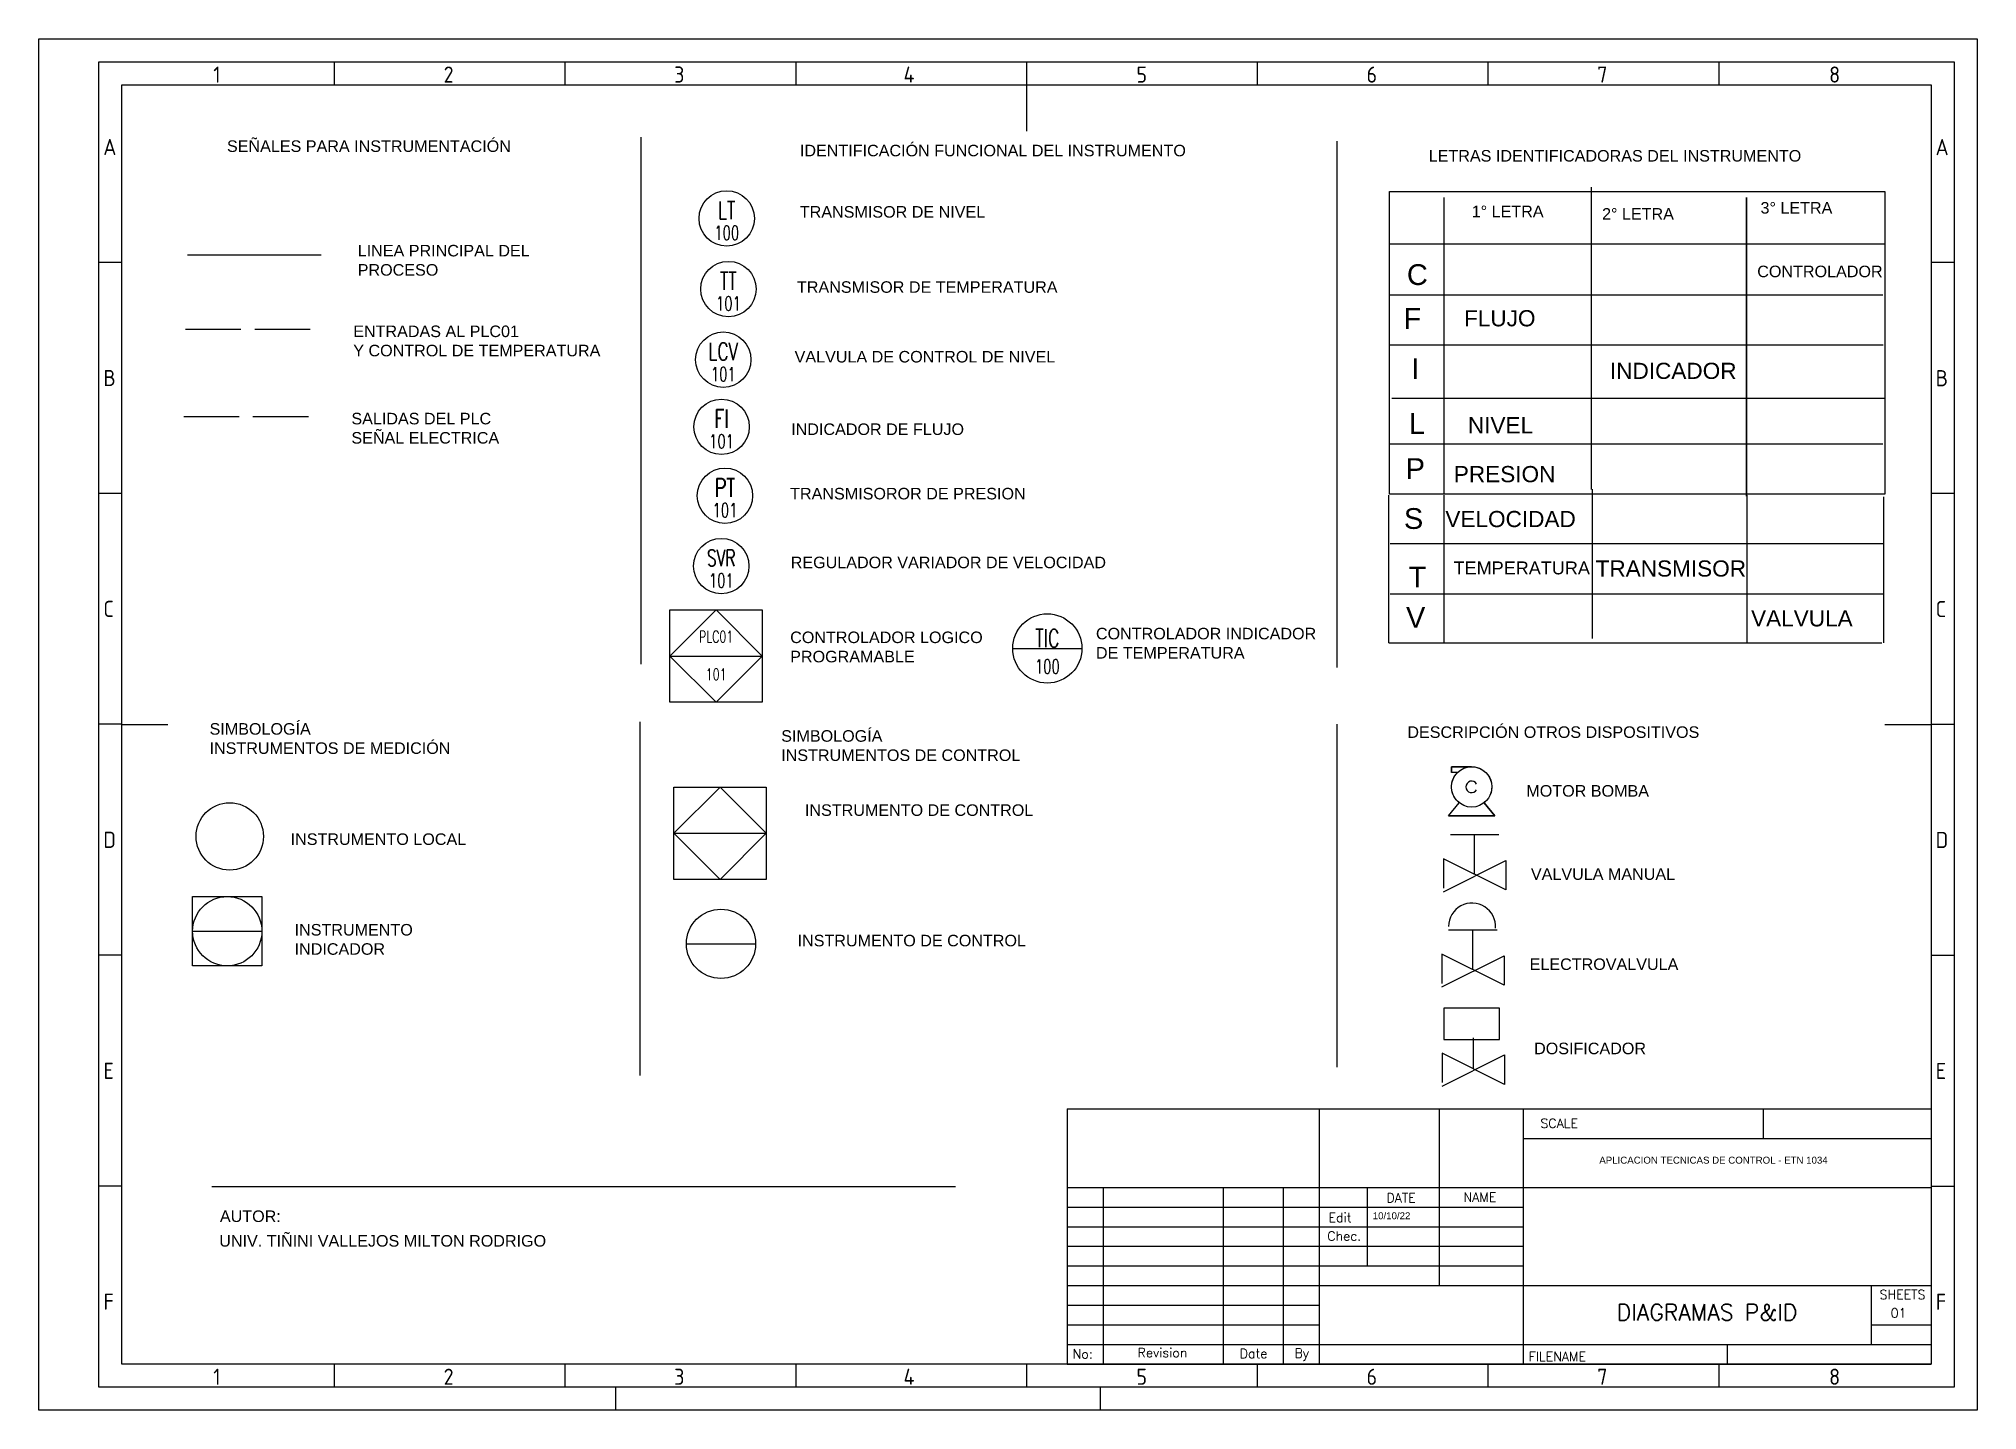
# Model space of a CAD drawing. Header units: millimetres. Extents: x 1792 to 2212, y 1634 to 1931.
import ezdxf
from ezdxf.enums import TextEntityAlignment as Align

# ---------------------------------------------------------------- set-up
doc = ezdxf.new("R2010")
doc.units = ezdxf.units.MM
doc.linetypes.add('ACAD_ISO02W100', pattern=[15, 12, -3])
for name, color, linetype in [('025', 1, 'Continuous'), ('035', 5, 'Continuous'), ('07', 7, 'Continuous'), ('SYMS', 7, 'Continuous'), ('TAGS', 51, 'Continuous')]:
    doc.layers.add(name, color=color, linetype=linetype)
doc.styles.add('ISO Proportional', font='isocp.shx')
doc.styles.get("Standard").update_dxf_attribs({"font": 'arial.ttf'})
doc.styles.add('WD', font='romans.shx')

# ---------------------------------------------------------------- blocks, each defined once
blk = doc.blocks.new('IEC_border_a3')
at = {"layer": '035'}
for p, q in [((64, 292), (64, 287)), ((114, 292), (114, 287)), ((164, 292), (164, 287)), ((214, 292), (214, 287)), ((264, 292), (264, 287)), ((314, 292), (314, 287)), ((364, 292), (364, 287)), ((17.97, 248.58), (12.98, 248.58)), ((414.97, 248.54), (409.98, 248.54)), ((17.98, 198.54), (13, 198.54)), ((414.98, 198.5), (410, 198.5)), ((17.98, 148.54), (13, 148.54)), ((414.98, 148.5), (410, 148.5)), ((17.98, 98.54), (13, 98.54)), ((414.98, 98.5), (410, 98.5)), ((18, 48.5), (13.02, 48.5)), ((415, 48.46), (410.02, 48.46)), ((64, 10), (64, 5)), ((114, 10), (114, 5)), ((164, 10), (164, 5)), ((214, 10), (214, 5)), ((264, 10), (264, 5)), ((314, 10), (314, 5)), ((364, 10), (364, 5)), ((125, 0), (125, 5)), ((230, 5), (230, 0))]:
    blk.add_line(p, q, dxfattribs=at)
for points in [[(0, 297), (420, 297), (420, 0), (0, 0)], [(18, 287), (410, 287), (410, 10), (18, 10)]]:
    blk.add_lwpolyline(points, close=True, dxfattribs=at)
at = {"layer": '07'}
for p, q in [((214, 287), (214, 277)), ((18, 148.5), (28, 148.5)), ((400, 148.5), (410, 148.5))]:
    blk.add_line(p, q, dxfattribs=at)
blk.add_lwpolyline([(13, 292), (415, 292), (415, 5), (13, 5)], close=True, dxfattribs=at)
at = {"layer": '035', "style": 'ISO Proportional'}
for s, p in [('1', (37.81, 287.5)), ('2', (87.73, 287.5)), ('3', (137.68, 287.5)), ('4', (187.38, 287.5)), ('5', (237.84, 287.5)), ('6', (287.69, 287.5)), ('7', (337.67, 287.5)), ('8', (387.92, 287.5)), ('A', (13.98, 271.83)), ('A', (410.98, 271.79)), ('B', (14, 221.79)), ('B', (411, 221.75)), ('C', (14, 171.79)), ('C', (411, 171.75)), ('D', (14, 121.79)), ('D', (411, 121.75)), ('E', (14.02, 71.75)), ('E', (411.02, 71.72)), ('F', (14.02, 21.75)), ('F', (411.02, 21.72)), ('1', (37.81, 5.5)), ('2', (87.73, 5.5)), ('3', (137.68, 5.5)), ('4', (187.38, 5.5)), ('5', (237.84, 5.5)), ('6', (287.69, 5.5)), ('7', (337.67, 5.5)), ('8', (387.92, 5.5))]:
    blk.add_text(s, height=3.5, dxfattribs=at).set_placement(p)
blk = doc.blocks.new('IEC_tblock_a3')
at = {"layer": '035'}
for p, q in [((-106.6, 55.25), (-106.6, 17)), ((-36.4, 55.25), (-36.4, 48.88)), ((-88.4, 48.88), (0, 48.88)), ((-179.4, 38.25), (-179.4, 0)), ((-153.4, 38.25), (-153.4, 0)), ((-140.4, 38.25), (-140.4, 0)), ((-122.2, 38.25), (-122.2, 21.25)), ((-187.2, 34), (-88.4, 34)), ((-187.2, 29.75), (-88.4, 29.75)), ((-187.2, 25.5), (-88.4, 25.5)), ((-187.2, 21.25), (-88.4, 21.25)), ((-187.2, 17), (-132.6, 17)), ((-187.2, 12.75), (-132.6, 12.75)), ((-187.2, 8.5), (-132.6, 8.5)), ((-13, 8.5), (0, 8.5)), ((-187.2, 4.25), (0, 4.25)), ((-44.2, 4.25), (-44.2, 0))]:
    blk.add_line(p, q, dxfattribs=at)
at = {"layer": '07'}
for p, q in [((-187.2, 55.25), (-187.2, 0)), ((-187.2, 55.25), (0, 55.25)), ((-132.6, 55.25), (-132.6, 0)), ((-88.4, 55.25), (-88.4, 0)), ((0, 55.25), (0, 0)), ((-187.2, 38.25), (0, 38.25)), ((-132.6, 17), (0, 17)), ((-13, 17), (-13, 4.25)), ((-187.2, 0), (0, 0))]:
    blk.add_line(p, q, dxfattribs=at)
at = {"style": 'WD'}
for tag, p in [('SCALE', (-69.88, 51.07)), ('SH', (-8.74, 10.06)), ('FILENAME', (-68.15, 0.8))]:
    blk.add_attdef(tag, p, '', height=2, dxfattribs=at)
for tag, height, p in [('PROJDESC', 5, (-45.9, 29.2)), ('EDDATE', 2, (-114.97, 30.8)), ('EDBY', 2, (-98.02, 30.86)), ('CKDATE', 2, (-114.85, 26.58)), ('CKBY', 2, (-97.88, 26.3)), ('DWGDESC', 5, (-44.85, 19.72)), ('DWGNO', 3.5, (-48.54, 9.46))]:
    blk.add_attdef(tag, text='', height=height, dxfattribs=at).set_placement(p, align=Align.CENTER)
at = {"style": 'WD', "flags": 1}
blk.add_attdef('WD_TB', (-120.95, 11.91), '', height=2, dxfattribs=at)
at = {"layer": '025', "style": 'WD'}
for s, p in [('SCALE', (-80.57, 51.13)), ('NAME', (-97.74, 35.14)), ('No:', (-183.81, 1.19)), ('Revision', (-166.53, 1.47)), ('Date', (-146.79, 1.28)), ('By', (-136.33, 1.37))]:
    blk.add_text(s, height=2, dxfattribs=at).set_placement(p, align=Align.CENTER)
for s, p in [('DATE', (-118, 35)), ('Edit', (-130.55, 30.72)), ('Chec.', (-130.82, 26.72)), ('SHEETS', (-11.17, 14.05)), ('FILENAME', (-87.18, 0.61))]:
    blk.add_text(s, height=2, dxfattribs=at).set_placement(p)
blk = doc.blocks.new('HIN1_INFRONT_MAIN_PLC')
for p, q in [((-0.5, -0.5), (-0.5, 0.5)), ((-0.5, 0.5), (0.5, 0.5)), ((0.5, 0.5), (0.5, -0.5)), ((0.5, -0.5), (-0.5, -0.5))]:
    blk.add_line(p, q)
at = {"ltscale": 0.127}
blk.add_line((-0.5, 0), (0.5, 0), dxfattribs=at)
at = {"ltscale": 25.4, "flags": 128}
blk.add_lwpolyline([(0, 0.5), (-0.5, 0), (0, -0.5), (0.5, 0)], close=True, dxfattribs=at)
at = {"ltscale": 3.2258, "flags": 128}
blk.add_lwpolyline([(0, 0.5), (-0.5, 0), (0, -0.5), (0.5, 0)], close=True, dxfattribs=at)
blk.add_lwpolyline([(0, 0.5), (-0.5, 0), (0, -0.5), (0.5, 0)], close=True, dxfattribs=at)
at = {"style": 'WD', "width": 0.7}
for tag, height, p in [('INST', 0.125, (-0.582, 0.416)), ('LOC', 0.125, (-0.582, 0.254)), ('TERM01', 0.0625, (-0.524, 0.018))]:
    blk.add_attdef(tag, text='', height=height, dxfattribs=at).set_placement(p, align=Align.RIGHT)
for tag, p, height in [('X2TERM04', (0, 0.5), 0.005), ('TERM04', (0.021, 0.531), 0.0625), ('X4TERM01', (-0.5, 0), 0.005), ('X1TERM03', (0.5, 0), 0.005), ('TERM03', (0.522, 0.018), 0.0625), ('RATING1', (0.548, -0.168), 0.125), ('DESC1', (0.548, -0.327), 0.125), ('DESC2', (0.548, -0.517), 0.125), ('X8TERM02', (0, -0.5), 0.005), ('TERM02', (0.023, -0.581), 0.0625), ('DESC3', (0.548, -0.697), 0.125), ('WDTAGALT', (0.548, -0.872), 0.125)]:
    blk.add_attdef(tag, p, '', height=height, dxfattribs=at)
for tag, p in [('TAG1_PART1', (0, 0.147)), ('TAG1_PART2', (0, -0.26))]:
    blk.add_attdef(tag, text='', height=0.125, dxfattribs=at).set_placement(p, align=Align.CENTER)
blk.add_attdef('XREF', text='', height=0.0625, rotation=0.0625, dxfattribs=at).set_placement((0.63, 0.377), align=Align.TOP_CENTER)
at = {"style": 'WD', "width": 0.7, "flags": 1}
for tag, p in [('WDTYPE', (-0.577, -0.17)), ('CAT', (-0.587, -0.253)), ('MFG', (-0.586, -0.28)), ('FAMILY', (-0.579, -0.223)), ('ASSYCODE', (-0.566, -0.306))]:
    blk.add_attdef(tag, text='', height=0.01, dxfattribs=at).set_placement(p, align=Align.CENTER)
blk = doc.blocks.new('HIN1_FIELD_MOUNT')
at = {"ltscale": 3.2258}
blk.add_circle((0, 0), 0.5, dxfattribs=at)
at = {"style": 'WD', "width": 0.7}
for tag, height, p in [('INST', 0.125, (-0.454, 0.471)), ('LOC', 0.125, (-0.454, 0.309)), ('TERM01', 0.0625, (-0.524, 0.018))]:
    blk.add_attdef(tag, text='', height=height, dxfattribs=at).set_placement(p, align=Align.RIGHT)
for tag, p, height in [('X2TERM04', (0, 0.5), 0.005), ('TERM04', (0.021, 0.531), 0.0625), ('X4TERM01', (-0.5, 0), 0.005), ('X1TERM03', (0.5, 0), 0.005), ('TERM03', (0.522, 0.018), 0.0625), ('RATING1', (0.513, -0.159), 0.125), ('DESC1', (0.513, -0.318), 0.125), ('X8TERM02', (0, -0.5), 0.005), ('TERM02', (0.023, -0.581), 0.0625), ('DESC2', (0.513, -0.508), 0.125), ('DESC3', (0.513, -0.688), 0.125), ('WDTAGALT', (0.513, -0.863), 0.125)]:
    blk.add_attdef(tag, p, '', height=height, dxfattribs=at)
blk.add_attdef('XREF', text='', height=0.0625, rotation=0.0625, dxfattribs=at).set_placement((0.546, 0.412), align=Align.TOP_CENTER)
for tag, p in [('TAG1_PART1', (0, 0.147)), ('TAG1_PART2', (0, -0.26))]:
    blk.add_attdef(tag, text='', height=0.125, dxfattribs=at).set_placement(p, align=Align.CENTER)
at = {"style": 'WD', "width": 0.7, "flags": 1}
for tag, p in [('WDTYPE', (-0.535, -0.17)), ('CAT', (-0.546, -0.253)), ('MFG', (-0.544, -0.28)), ('FAMILY', (-0.537, -0.223)), ('ASSYCODE', (-0.525, -0.306))]:
    blk.add_attdef(tag, text='', height=0.01, dxfattribs=at).set_placement(p, align=Align.CENTER)
blk = doc.blocks.new('VP1_CENTRIFUGAL_PUMP1')
at = {"ltscale": 3.2258}
for p, q in [((0.625, 0.5), (0.342, 0.273)), ((0.625, -0.5), (0.625, 0.5)), ((-0.437, 0), (-0.437, -0.436)), ((-0.312, -0.306), (-0.312, -0.436)), ((0.625, -0.5), (0.342, -0.273)), ((-0.437, -0.436), (-0.312, -0.436))]:
    blk.add_line(p, q, dxfattribs=at)
at = {"ltscale": 25.4}
blk.add_lwpolyline([(-0.312, -0.306), (-0.312, -0.436), (-0.437, -0.436), (-0.437, 0, -0.708958), (0.342, 0.273), (0.625, 0.5), (0.625, -0.5), (0.342, -0.273, -0.450073)], format="xyb", close=True, dxfattribs=at)
at = {"ltscale": 3.2258}
blk.add_circle((0, 0), 0.438, dxfattribs=at)
blk.add_arc((0, 0), 0.125, 120, 60, dxfattribs=at)
at = {"style": 'WD'}
for tag, height, p in [('INST', 0.125, (-0.433, 0.723)), ('TAG1', 0.125, (-0.433, 0.359)), ('LOC', 0.125, (-0.433, 0.537)), ('TERM03', 0.0625, (-0.469, 0.021)), ('TERM02', 0.0625, (-0.469, -0.196)), ('TERM01', 0.0625, (-0.399, -0.508))]:
    blk.add_attdef(tag, text='', height=height, dxfattribs=at).set_placement(p, align=Align.RIGHT)
blk.add_attdef('XREF', text='', height=0.0625, rotation=0.0625, dxfattribs=at).set_placement((0.777, 0.595), align=Align.TOP_CENTER)
for tag, p, height in [('X4TERM03', (-0.437, 0), 0.005), ('X2TERM04', (0, 0), 0.005), ('TERM04', (0.01, 0.011), 0.0625), ('X4TERM02', (-0.437, -0.218), 0.005), ('RATING1', (0.647, -0.149), 0.125), ('DESC1', (0.647, -0.366), 0.125), ('X8TERM01', (-0.375, -0.436), 0.005), ('WDTAGALT', (0.647, -0.925), 0.125), ('DESC2', (0.647, -0.55), 0.125), ('DESC3', (0.647, -0.74), 0.125)]:
    blk.add_attdef(tag, p, '', height=height, dxfattribs=at)
at = {"style": 'WD', "flags": 1}
for tag, p in [('WDTYPE', (-0.097, -0.246)), ('FAMILY', (-0.01, -0.17)), ('CAT', (-0.01, -0.214)), ('MFG', (-0.008, -0.246)), ('ASSYCODE', (0.02, -0.275))]:
    blk.add_attdef(tag, text='', height=0.01, dxfattribs=at).set_placement(p, align=Align.CENTER)
blk = doc.blocks.new('HIN1_INFRONT_MAIN_C')
for p, q in [((-0.5, -0.5), (-0.5, 0.5)), ((-0.5, 0.5), (0.5, 0.5)), ((0.5, 0.5), (0.5, -0.5)), ((0.5, -0.5), (-0.5, -0.5))]:
    blk.add_line(p, q)
at = {"ltscale": 0.127}
blk.add_line((-0.5, 0), (0.5, 0), dxfattribs=at)
at = {"ltscale": 3.2258}
blk.add_circle((0, 0), 0.5, dxfattribs=at)
at = {"style": 'WD', "width": 0.7}
for tag, height, p in [('INST', 0.125, (-0.553, 0.447)), ('LOC', 0.125, (-0.553, 0.285)), ('TERM01', 0.0625, (-0.524, 0.018))]:
    blk.add_attdef(tag, text='', height=height, dxfattribs=at).set_placement(p, align=Align.RIGHT)
for tag, p, height in [('TERM04', (0.021, 0.531), 0.0625), ('X2TERM04', (0, 0.5), 0.005), ('X4TERM01', (-0.5, 0), 0.005), ('X1TERM03', (0.5, 0), 0.005), ('TERM03', (0.522, 0.018), 0.0625), ('RATING1', (0.526, -0.16), 0.125), ('DESC1', (0.526, -0.319), 0.125), ('X8TERM02', (0, -0.5), 0.005), ('TERM02', (0.023, -0.581), 0.0625), ('DESC2', (0.526, -0.509), 0.125), ('WDTAGALT', (0.526, -0.864), 0.125), ('DESC3', (0.526, -0.69), 0.125)]:
    blk.add_attdef(tag, p, '', height=height, dxfattribs=at)
blk.add_attdef('XREF', text='', height=0.0625, rotation=0.0625, dxfattribs=at).set_placement((0.63, 0.377), align=Align.TOP_CENTER)
for tag, p in [('TAG1_PART1', (0, 0.147)), ('TAG1_PART2', (0, -0.26))]:
    blk.add_attdef(tag, text='', height=0.125, dxfattribs=at).set_placement(p, align=Align.CENTER)
at = {"style": 'WD', "width": 0.7, "flags": 1}
for tag, p in [('WDTYPE', (-0.577, -0.17)), ('CAT', (-0.587, -0.253)), ('MFG', (-0.586, -0.28)), ('FAMILY', (-0.579, -0.223)), ('ASSYCODE', (-0.566, -0.306))]:
    blk.add_attdef(tag, text='', height=0.01, dxfattribs=at).set_placement(p, align=Align.CENTER)
blk = doc.blocks.new('HIN1_INFRONT_MAIN')
at = {"ltscale": 0.127}
blk.add_line((-0.5, 0), (0.5, 0), dxfattribs=at)
at = {"ltscale": 3.2258}
blk.add_circle((0, 0), 0.5, dxfattribs=at)
at = {"style": 'WD', "width": 0.7}
for tag, height, p in [('INST', 0.125, (-0.481, 0.455)), ('LOC', 0.125, (-0.481, 0.293)), ('TERM01', 0.0625, (-0.524, 0.018))]:
    blk.add_attdef(tag, text='', height=height, dxfattribs=at).set_placement(p, align=Align.RIGHT)
for tag, p, height in [('TERM04', (0.021, 0.531), 0.0625), ('X2TERM04', (0, 0.5), 0.005), ('X4TERM01', (-0.5, 0), 0.005), ('X1TERM03', (0.5, 0), 0.005), ('TERM03', (0.522, 0.018), 0.0625), ('RATING1', (0.513, -0.162), 0.125), ('DESC1', (0.513, -0.321), 0.125), ('X8TERM02', (0, -0.5), 0.005), ('TERM02', (0.023, -0.581), 0.0625), ('DESC2', (0.513, -0.51), 0.125), ('WDTAGALT', (0.513, -0.866), 0.125), ('DESC3', (0.513, -0.691), 0.125)]:
    blk.add_attdef(tag, p, '', height=height, dxfattribs=at)
blk.add_attdef('XREF', text='', height=0.0625, rotation=0.0625, dxfattribs=at).set_placement((0.546, 0.412), align=Align.TOP_CENTER)
for tag, p in [('TAG1_PART1', (0, 0.147)), ('TAG1_PART2', (0, -0.26))]:
    blk.add_attdef(tag, text='', height=0.125, dxfattribs=at).set_placement(p, align=Align.CENTER)
at = {"style": 'WD', "width": 0.7, "flags": 1}
for tag, p in [('WDTYPE', (-0.535, -0.17)), ('CAT', (-0.546, -0.253)), ('MFG', (-0.544, -0.28)), ('FAMILY', (-0.537, -0.223)), ('ASSYCODE', (-0.525, -0.306))]:
    blk.add_attdef(tag, text='', height=0.01, dxfattribs=at).set_placement(p, align=Align.CENTER)

msp = doc.modelspace()

# ---------------------------------------------------------------- linework, layer by layer
for p, q in [((1922.49, 1909.69), (1922.49, 1795.56)), ((2073.32, 1908.8), (2073.32, 1794.85)), ((1824.29, 1884.25), (1853.23, 1884.25)), ((1922.3, 1783.05), (1922.3, 1706.46)), ((2073.3, 1782.61), (2073.3, 1708.31)), ((2097.91, 1758.65), (2108.41, 1758.65)), ((2103.16, 1750.04), (2103.16, 1758.65)), ((2109.91, 1746.67), (2096.41, 1753.41)), ((2096.41, 1753.41), (2096.41, 1747.04)), ((2096.41, 1746.29), (2109.91, 1753.03)), ((2109.91, 1753.03), (2109.91, 1746.67)), ((2097.53, 1738.02), (2108.03, 1738.02)), ((2102.78, 1729.41), (2102.78, 1738.02)), ((2109.53, 1726.03), (2096.03, 1732.78)), ((2096.03, 1732.78), (2096.03, 1726.41)), ((2096.03, 1725.66), (2109.53, 1732.4)), ((2109.53, 1732.4), (2109.53, 1726.03)), ((2102.88, 1707.94), (2102.88, 1714.68)), ((2109.63, 1704.57), (2096.13, 1711.31)), ((2096.13, 1711.31), (2096.13, 1704.94)), ((2096.13, 1704.19), (2109.63, 1710.93)), ((2109.63, 1710.93), (2109.63, 1704.57)), ((1829.56, 1682.46), (1990.66, 1682.46))]:
    msp.add_line(p, q)
at = {"color": 122}
for p, q in [((2128.44, 1898.86), (2128.44, 1833.36)), ((2096.45, 1896.6), (2096.45, 1832.41)), ((2084.73, 1886.63), (2192.01, 1886.63)), ((2084.73, 1875.53), (2191.57, 1875.53)), ((2084.84, 1864.75), (2191.68, 1864.75)), ((2085.21, 1853.14), (2192.06, 1853.14)), ((2084.73, 1843.27), (2191.57, 1843.27)), ((2084.84, 1821.68), (2191.68, 1821.68)), ((2084.84, 1810.82), (2191.68, 1810.82)), ((2084.57, 1800.18), (2191.42, 1800.18))]:
    msp.add_line(p, q, dxfattribs=at)
at = {"color": 122, "lineweight": 30}
msp.add_line((2162.06, 1896.6), (2162.06, 1831.97), dxfattribs=at)
at = {"color": 114, "linetype": 'ACAD_ISO02W100', "lineweight": -2, "true_color": 0x139b48}
msp.add_line((1823.87, 1868.09), (1852.81, 1868.09), dxfattribs=at)
at = {"color": 40, "linetype": 'ACAD_ISO02W100', "true_color": 0xf8d731}
msp.add_line((1823.46, 1849.2), (1852.41, 1849.2), dxfattribs=at)
at = {"color": 114, "true_color": 0x139b48}
for p, q in [((2084.46, 1832.17), (2084.46, 1800.18)), ((2096.46, 1832.17), (2096.46, 1800.18)), ((2128.62, 1833.48), (2128.62, 1801.11)), ((2162.1, 1832.17), (2162.1, 1800.18)), ((2191.72, 1831.79), (2191.72, 1800.18))]:
    msp.add_line(p, q, dxfattribs=at)
at = {"color": 122}
msp.add_lwpolyline([(2084.73, 1897.9), (2192.01, 1897.9), (2192.01, 1832.41), (2084.73, 1832.41)], close=True, dxfattribs=at)
msp.add_lwpolyline([(2096.51, 1714.3), (2108.51, 1714.3), (2108.51, 1721.05), (2096.51, 1721.05)], close=True)
at = {"color": 0}
msp.add_circle((1833.43, 1758.26), 7.3, dxfattribs=at)
msp.add_arc((2102.6, 1738.77), 5.07, 355.7633, 180)

# ---------------------------------------------------------------- block references
msp.add_blockref('IEC_border_a3', (1792.05, 1634))
ref = msp.add_blockref('IEC_tblock_a3', (2202.05, 1644))
ref.add_attrib('DWGNO', 'DIAGRAMAS P&ID', dxfattribs={"height": 3.5, "style": 'WD'}).set_placement((2153.52, 1653.46), align=Align.CENTER)
ref.add_attrib('SH', '01', (2193.31, 1654.07), dxfattribs={"height": 2, "style": 'WD'})
at = {"layer": 'SYMS'}
ref = msp.add_blockref('HIN1_FIELD_MOUNT', (1941.11, 1892.09), dxfattribs=dict(at, xscale=12, yscale=12, zscale=12))
ref.add_attrib('TAG1_PART1', 'LT', dxfattribs={"layer": 'TAGS', "color": 0, "height": 3.8, "style": 'WD', "width": 0.7}).set_placement((1941.11, 1893.86), align=Align.MIDDLE)
ref.add_attrib('TAG1_PART2', '100', dxfattribs={"layer": 'TAGS', "color": 0, "height": 3, "style": 'WD', "width": 0.7}).set_placement((1941.11, 1888.97), align=Align.MIDDLE)
ref = msp.add_blockref('HIN1_FIELD_MOUNT', (1941.48, 1876.8), dxfattribs=dict(at, xscale=12, yscale=12, zscale=12))
ref.add_attrib('TAG1_PART1', 'TT', dxfattribs={"layer": 'TAGS', "color": 0, "height": 3.8, "style": 'WD', "width": 0.7}).set_placement((1941.48, 1878.57), align=Align.MIDDLE)
ref.add_attrib('TAG1_PART2', '101', dxfattribs={"layer": 'TAGS', "color": 0, "height": 3, "style": 'WD', "width": 0.7}).set_placement((1941.48, 1873.68), align=Align.MIDDLE)
ref = msp.add_blockref('HIN1_FIELD_MOUNT', (1940.36, 1861.51), dxfattribs=dict(at, xscale=12, yscale=12, zscale=12))
ref.add_attrib('TAG1_PART1', 'LCV', dxfattribs={"layer": 'TAGS', "color": 0, "height": 3.8, "style": 'WD', "width": 0.7}).set_placement((1940.36, 1863.28), align=Align.MIDDLE)
ref.add_attrib('TAG1_PART2', '101', dxfattribs={"layer": 'TAGS', "color": 0, "height": 3, "style": 'WD', "width": 0.7}).set_placement((1940.36, 1858.39), align=Align.MIDDLE)
ref = msp.add_blockref('HIN1_FIELD_MOUNT', (1939.99, 1846.97), dxfattribs=dict(at, xscale=12, yscale=12, zscale=12))
ref.add_attrib('TAG1_PART1', 'FI', dxfattribs={"layer": 'TAGS', "color": 0, "height": 4, "style": 'WD', "width": 0.7}).set_placement((1939.99, 1848.73), align=Align.MIDDLE)
ref.add_attrib('TAG1_PART2', '101', dxfattribs={"layer": 'TAGS', "color": 0, "height": 3, "style": 'WD', "width": 0.7}).set_placement((1939.99, 1843.84), align=Align.MIDDLE)
ref = msp.add_blockref('HIN1_FIELD_MOUNT', (1940.73, 1832.05), dxfattribs=dict(at, xscale=12, yscale=12, zscale=12))
ref.add_attrib('TAG1_PART1', 'PT', dxfattribs={"layer": 'TAGS', "color": 0, "height": 4, "style": 'WD', "width": 0.7}).set_placement((1940.73, 1833.81), align=Align.MIDDLE)
ref.add_attrib('TAG1_PART2', '101', dxfattribs={"layer": 'TAGS', "color": 0, "height": 3, "style": 'WD', "width": 0.7}).set_placement((1940.73, 1828.93), align=Align.MIDDLE)
ref = msp.add_blockref('HIN1_FIELD_MOUNT', (1939.93, 1816.81), dxfattribs=dict(at, xscale=12, yscale=12, zscale=12))
ref.add_attrib('TAG1_PART1', 'SVR', dxfattribs={"layer": 'TAGS', "color": 0, "height": 3.5, "style": 'WD', "width": 0.7}).set_placement((1939.93, 1818.57), align=Align.MIDDLE)
ref.add_attrib('TAG1_PART2', '101', dxfattribs={"layer": 'TAGS', "color": 0, "height": 3, "style": 'WD', "width": 0.7}).set_placement((1939.93, 1813.68), align=Align.MIDDLE)
ref = msp.add_blockref('HIN1_INFRONT_MAIN_PLC', (1938.82, 1797.32), dxfattribs=dict(at, xscale=20, yscale=20, zscale=20))
ref.add_attrib('TAG1_PART1', 'PLC01', dxfattribs={"layer": 'TAGS', "color": 0, "height": 2.5, "style": 'WD', "width": 0.7}).set_placement((1938.82, 1800.26), align=Align.CENTER)
ref.add_attrib('TAG1_PART2', '101', dxfattribs={"layer": 'TAGS', "color": 0, "height": 2.5, "style": 'WD', "width": 0.7}).set_placement((1938.82, 1792.11), align=Align.CENTER)
ref = msp.add_blockref('HIN1_INFRONT_MAIN', (2010.57, 1798.98), dxfattribs=dict(at, xscale=15, yscale=15, zscale=15))
ref.add_attrib('TAG1_PART1', 'TIC', dxfattribs={"layer": 'TAGS', "color": 0, "height": 3.9, "style": 'WD', "width": 0.7}).set_placement((2010.57, 1801.18), align=Align.MIDDLE)
ref.add_attrib('TAG1_PART2', '100', dxfattribs={"layer": 'TAGS', "color": 0, "height": 3, "style": 'WD', "width": 0.7}).set_placement((2010.57, 1795.07), align=Align.MIDDLE)
at = {"layer": 'SYMS', "xscale": 10, "yscale": 10, "zscale": 10, "rotation": 270}
msp.add_blockref('VP1_CENTRIFUGAL_PUMP1', (2102.51, 1768.99), dxfattribs=at)
at = {"layer": 'SYMS'}
for name, p, xscale, yscale, zscale in [('HIN1_INFRONT_MAIN_PLC', (1939.67, 1758.95), 20, 20, 20), ('HIN1_INFRONT_MAIN_C', (1832.89, 1737.73), 15, 15, 15), ('HIN1_INFRONT_MAIN', (1939.87, 1735.01), 15, 15, 15)]:
    msp.add_blockref(name, p, dxfattribs=dict(at, xscale=xscale, yscale=yscale, zscale=zscale))

# ---------------------------------------------------------------- texts
at = {"color": 3, "char_height": 2.5, "attachment_point": 1}
for s, insert in [('SEÑALES PARA INSTRUMENTACIÓN', (1832.83, 1909)), ('IDENTIFICACIÓN FUNCIONAL DEL INSTRUMENTO', (1956.97, 1908.05)), ('LETRAS IDENTIFICADORAS DEL INSTRUMENTO', (2093.21, 1906.91)), ('SIMBOLOGÍA\\PINSTRUMENTOS DE MEDICIÓN ', (1829.06, 1782.8)), ('SIMBOLOGÍA\\PINSTRUMENTOS DE CONTROL', (1952.92, 1781.27)), ('DESCRIPCIÓN OTROS DISPOSITIVOS', (2088.58, 1782.1))]:
    msp.add_mtext_dynamic_manual_height_columns(s, width=147.8517, gutter_width=12.5, heights=[0], dxfattribs=dict(at, insert=insert))
at = {"attachment_point": 1}
for s, width, heights, insert, char_height in [('TRANSMISOR DE NIVEL', 93.7254, [2.59], (1956.95, 1894.77), 2.5), ('1° LETRA', 26.4939, [0], (2102.53, 1894.87), 2.5), ('2° LETRA', 26.4939, [0], (2130.77, 1894.33), 2.5), ('3° LETRA', 26.4939, [0], (2165.1, 1895.64), 2.5), ('LINEA PRINCIPAL DEL PROCESO', 48.9518, [0], (1861.16, 1886.37), 2.5), ('C', 8.6865, [0], (2088.48, 1882.18), 4.5), ('CONTROLADOR', 32.8535, [0], (2164.39, 1881.87), 2.5), ('TRANSMISOR DE TEMPERATURA', 93.7254, [2.59], (1956.33, 1878.49), 2.5), ('F', 8.6865, [0], (2087.74, 1872.68), 4.5), ('FLUJO', 28.0719, [0], (2100.86, 1872.23), 3.5), ('ENTRADAS AL PLC01\\PY CONTROL DE TEMPERATURA', 73.4568, [0], (1860.19, 1868.9), 2.5), ('VALVULA DE CONTROL DE NIVEL', 93.7254, [2.59], (1955.82, 1863.4), 2.5), ('I', 8.6865, [0], (2089.43, 1861.83), 4.5), ('INDICADOR', 32.8535, [0], (2132.47, 1860.84), 3.5), ('SALIDAS DEL PLC\\PSEÑAL ELECTRICA ', 73.4568, [0], (1859.79, 1850), 2.5), ('L', 8.6865, [0], (2088.91, 1849.94), 4.5), ('NIVEL', 28.0719, [0], (2101.7, 1849.06), 3.5), ('INDICADOR DE FLUJO', 93.7254, [2.59], (1955.08, 1847.7), 2.5), ('P', 8.6865, [0], (2088.21, 1840.17), 4.5), ('PRESION', 28.0719, [0], (2098.65, 1838.48), 3.5), ('TRANSMISOROR DE PRESION', 93.7254, [2.59], (1954.85, 1833.75), 2.5), ('S', 8.6865, [0], (2087.83, 1829.36), 4.5), ('VELOCIDAD', 32.8535, [0], (2096.82, 1828.75), 3.5), ('REGULADOR VARIADOR DE VELOCIDAD', 93.7254, [2.59], (1954.98, 1818.85), 2.5), ('T', 8.6865, [0], (2088.85, 1816.71), 4.5), ('TEMPERATURA', 32.8535, [3.62], (2098.59, 1817.81), 2.8), ('TRANSMISOR', 32.8535, [0], (2129.37, 1818.04), 3.5), ('V', 8.6865, [0], (2088.29, 1807.96), 4.5), ('VALVULA', 32.8535, [0], (2163.05, 1807.25), 3.5), ('CONTROLADOR LOGICO\\PPROGRAMABLE', 78.1599, [0], (1954.86, 1802.63), 2.5), ('CONTROLADOR INDICADOR\\PDE TEMPERATURA', 78.1599, [0], (2021.11, 1803.44), 2.5), ('MOTOR BOMBA ', 65.7615, [0], (2114.36, 1769.38), 2.5), ('INSTRUMENTO DE CONTROL', 78.9957, [0], (1958.06, 1765.21), 2.5), ('INSTRUMENTO LOCAL', 41.3982, [0], (1846.63, 1758.92), 2.5), ('VALVULA MANUAL', 65.7615, [0], (2115.35, 1751.36), 2.5), ('INSTRUMENTO INDICADOR', 41.3982, [0], (1847.49, 1739.3), 2.5), ('INSTRUMENTO DE CONTROL', 78.9957, [0], (1956.47, 1736.96), 2.5), ('ELECTROVALVULA ', 65.7615, [0], (2115.08, 1731.84), 2.5), ('DOSIFICADOR', 65.7615, [0], (2116.04, 1713.6), 2.5), ('APLICACION TECNICAS DE CONTROL - ETN 1034', 61.3432, [0], (2130.17, 1688.9), 1.5), ('AUTOR:', 60.9822, [0], (1831.3, 1677.26), 2.5), ('10/10/22', 13.0311, [0], (2081.08, 1676.86), 1.5), ('UNIV. TIÑINI VALLEJOS MILTON RODRIGO', 111.1502, [0], (1831.16, 1671.93), 2.5)]:
    msp.add_mtext_dynamic_manual_height_columns(s, width=width, gutter_width=12.5, heights=heights, dxfattribs=dict(at, insert=insert, char_height=char_height))

doc.saveas('drawing.dxf')
